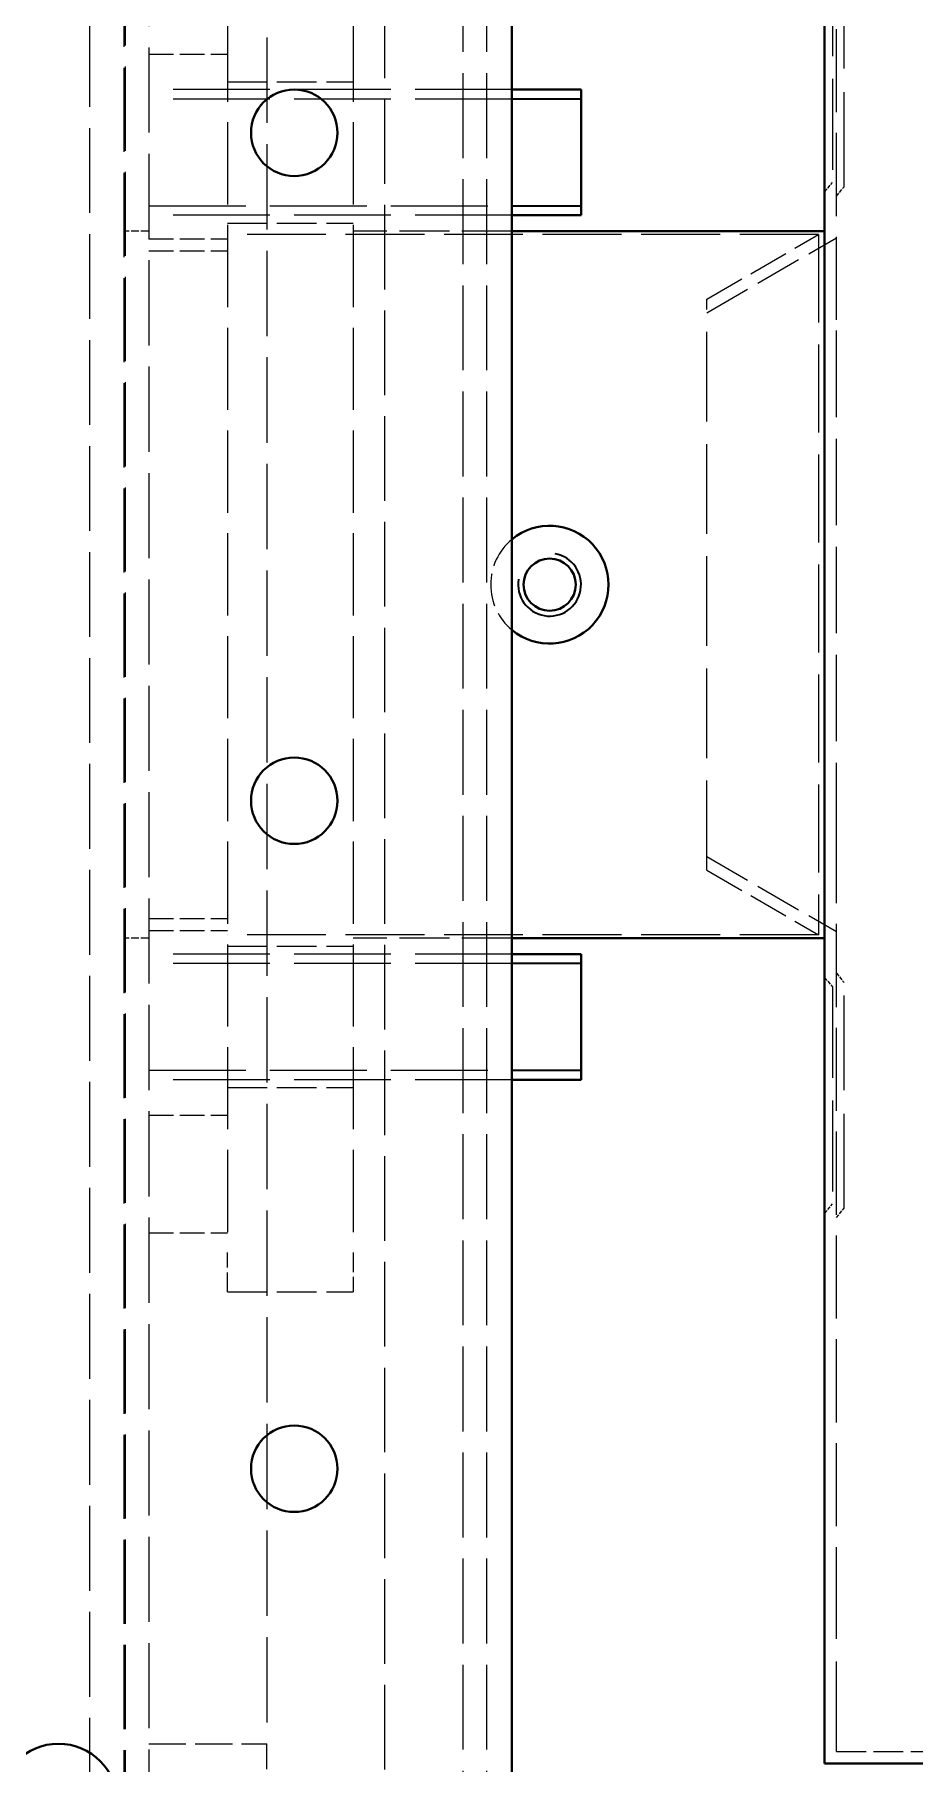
# Model space of a CAD drawing. Header units: millimetres. Extents: x 0 to 5945, y 0 to 4205.
# Drawn here: x 2104.3 to 2216.3, y 2600.5 to 2820.5 of the extents above; entities that cross this region are included whole.
import ezdxf

# ---------------------------------------------------------------- set-up
doc = ezdxf.new("R2010")
doc.units = ezdxf.units.MM
doc.header["$LTSCALE"] = 5
doc.linetypes.add('DASHED', pattern=[0.2067, 0.1654, -0.0413])
for name, color, linetype, lineweight in [('가려진 것(ISO)', 2, 'DASHED', 18), ('가시적인 것(ISO)', 3, 'Continuous', 40), ('가시적인 좁은 것(ISO)', 3, 'Continuous', 35)]:
    doc.layers.add(name, color=color, linetype=linetype, lineweight=lineweight)

msp = doc.modelspace()

# ---------------------------------------------------------------- linework, layer by layer
at = {"layer": '가려진 것(ISO)', "ltscale": 13.050315}
msp.add_line((2111.376, 2271.757), (2111.376, 2919.157), dxfattribs=at)
at = {"layer": '가려진 것(ISO)', "ltscale": 13.064468}
for p, q in [((2158.876, 2278.157), (2158.876, 2912.757)), ((2161.876, 2278.157), (2161.876, 2912.757))]:
    msp.add_line(p, q, dxfattribs=at)
at = {"layer": '가려진 것(ISO)', "ltscale": 13.016334}
msp.add_line((2148.876, 2892.957), (2148.876, 2327.957), dxfattribs=at)
at = {"layer": '가려진 것(ISO)', "ltscale": 13.131522}
msp.add_line((2133.876, 2887.957), (2133.876, 2602.957), dxfattribs=at)
at = {"layer": '가려진 것(ISO)', "ltscale": 12.787186}
for p, q in [((2206.376, 2784.146), (2206.376, 2883.494)), ((2206.376, 2617.42), (2206.376, 2716.768))]:
    msp.add_line(p, q, dxfattribs=at)
at = {"layer": '가려진 것(ISO)', "ltscale": 13.097809}
msp.add_line((2118.876, 2872.957), (2118.876, 2317.957), dxfattribs=at)
at = {"layer": '가려진 것(ISO)', "ltscale": 12.946771}
msp.add_line((2115.676, 2869.757), (2115.676, 2321.157), dxfattribs=at)
at = {"layer": '가려진 것(ISO)', "ltscale": 12.956211}
msp.add_line((2115.876, 2869.957), (2115.876, 2320.957), dxfattribs=at)
at = {"layer": '가려진 것(ISO)', "ltscale": 12.653046}
for p, q in [((2128.876, 2835.457), (2128.876, 2665.457)), ((2144.876, 2835.457), (2144.876, 2665.457))]:
    msp.add_line(p, q, dxfattribs=at)
at = {"layer": '가려진 것(ISO)', "ltscale": 13.991255}
for p, q in [((2205.876, 2829.265), (2205.876, 2801.649)), ((2205.876, 2699.265), (2205.876, 2671.649))]:
    msp.add_line(p, q, dxfattribs=at)
at = {"layer": '가려진 것(ISO)', "ltscale": 14.544446}
for p, q in [((2207.376, 2801.103), (2207.376, 2829.811)), ((2207.376, 2671.103), (2207.376, 2699.811))]:
    msp.add_line(p, q, dxfattribs=at)
at = {"layer": '가려진 것(ISO)', "ltscale": 3.809293}
for p, q in [((2118.876, 2817.957), (2128.876, 2817.957)), ((2118.876, 2794.457), (2128.876, 2794.457)), ((2118.876, 2792.957), (2128.876, 2792.957)), ((2118.876, 2707.957), (2128.876, 2707.957)), ((2118.876, 2706.457), (2128.876, 2706.457)), ((2118.876, 2682.957), (2128.876, 2682.957)), ((2118.876, 2667.957), (2128.876, 2667.957))]:
    msp.add_line(p, q, dxfattribs=at)
at = {"layer": '가려진 것(ISO)', "ltscale": 6.094929}
for p, q in [((2128.876, 2814.457), (2144.876, 2814.457)), ((2128.876, 2796.457), (2144.876, 2796.457)), ((2128.876, 2704.457), (2144.876, 2704.457)), ((2128.876, 2686.457), (2144.876, 2686.457)), ((2128.876, 2660.457), (2144.876, 2660.457))]:
    msp.add_line(p, q, dxfattribs=at)
at = {"layer": '가려진 것(ISO)', "ltscale": 14.900823}
for p, q in [((2165.076, 2813.457), (2118.876, 2813.457)), ((2165.076, 2812.252), (2118.876, 2812.252)), ((2118.876, 2798.663), (2165.076, 2798.663)), ((2165.076, 2797.457), (2118.876, 2797.457)), ((2165.076, 2703.457), (2118.876, 2703.457)), ((2165.076, 2702.252), (2118.876, 2702.252)), ((2118.876, 2688.663), (2165.076, 2688.663)), ((2165.076, 2687.457), (2118.876, 2687.457))]:
    msp.add_line(p, q, dxfattribs=at)
at = {"layer": '가려진 것(ISO)', "ltscale": 0.592536}
for p, q in [((2204.876, 2800.457), (2205.876, 2801.649)), ((2206.376, 2799.911), (2207.376, 2801.103)), ((2204.876, 2700.457), (2205.876, 2699.265)), ((2206.376, 2701.003), (2207.376, 2699.811)), ((2204.876, 2670.457), (2205.876, 2671.649)), ((2206.376, 2669.911), (2207.376, 2671.103))]:
    msp.add_line(p, q, dxfattribs=at)
at = {"layer": '가려진 것(ISO)', "ltscale": 1.218906}
for p, q in [((2118.876, 2795.457), (2115.676, 2795.457)), ((2118.876, 2705.457), (2115.676, 2705.457))]:
    msp.add_line(p, q, dxfattribs=at)
at = {"layer": '가려진 것(ISO)', "ltscale": 12.130395}
for p, q in [((2204.097, 2795.007), (2128.876, 2795.007)), ((2204.097, 2705.907), (2128.876, 2705.907))]:
    msp.add_line(p, q, dxfattribs=at)
at = {"layer": '가려진 것(ISO)', "ltscale": 7.694874}
for p, q in [((2165.076, 2795.457), (2144.876, 2795.457)), ((2165.076, 2705.457), (2144.876, 2705.457))]:
    msp.add_line(p, q, dxfattribs=at)
at = {"layer": '가려진 것(ISO)', "ltscale": 6.255117}
for p, q in [((2189.876, 2786.797), (2204.097, 2795.007)), ((2189.876, 2714.117), (2204.097, 2705.907))]:
    msp.add_line(p, q, dxfattribs=at)
at = {"layer": '가려진 것(ISO)', "ltscale": 7.257769}
for p, q in [((2189.876, 2785.065), (2206.376, 2794.591)), ((2189.876, 2715.849), (2206.376, 2706.323))]:
    msp.add_line(p, q, dxfattribs=at)
at = {"layer": '가려진 것(ISO)', "ltscale": 13.542133}
msp.add_line((2204.097, 2795.007), (2204.097, 2705.907), dxfattribs=at)
at = {"layer": '가려진 것(ISO)', "ltscale": 13.808017}
msp.add_line((2189.876, 2714.117), (2189.876, 2786.797), dxfattribs=at)
at = {"layer": '가려진 것(ISO)', "ltscale": 13.307397}
msp.add_line((2206.376, 2716.768), (2206.376, 2784.146), dxfattribs=at)
at = {"layer": '가려진 것(ISO)', "ltscale": 2.991791}
for p, q in [((2128.876, 2660.457), (2128.876, 2665.457)), ((2144.876, 2665.457), (2144.876, 2660.457))]:
    msp.add_line(p, q, dxfattribs=at)
at = {"layer": '가려진 것(ISO)', "ltscale": 13.890018}
msp.add_line((2206.376, 2601.957), (2206.376, 2617.42), dxfattribs=at)
at = {"layer": '가려진 것(ISO)', "ltscale": 5.71399}
msp.add_line((2118.876, 2602.957), (2133.876, 2602.957), dxfattribs=at)
at = {"layer": '가려진 것(ISO)', "ltscale": 11.399102}
msp.add_line((2133.876, 2587.957), (2133.876, 2602.957), dxfattribs=at)
at = {"layer": '가려진 것(ISO)', "ltscale": 4.571172}
msp.add_line((2206.376, 2601.957), (2218.376, 2601.957), dxfattribs=at)
at = {"layer": '가려진 것(ISO)', "ltscale": 5.007146}
msp.add_arc((2169.876, 2750.457), 7.5, 129.79182, 230.20818, dxfattribs=at)
at = {"layer": '가시적인 것(ISO)'}
for p, q in [((2165.076, 2912.757), (2165.076, 2278.157)), ((2204.876, 2784.659), (2204.876, 2884.008)), ((2173.876, 2813.457), (2165.076, 2813.457)), ((2173.876, 2813.457), (2173.876, 2797.457)), ((2173.876, 2797.457), (2165.076, 2797.457)), ((2204.876, 2795.457), (2165.076, 2795.457)), ((2204.876, 2784.659), (2204.876, 2716.255)), ((2204.876, 2616.907), (2204.876, 2716.255)), ((2204.876, 2705.457), (2165.076, 2705.457)), ((2173.876, 2703.457), (2165.076, 2703.457)), ((2173.876, 2703.457), (2173.876, 2687.457)), ((2173.876, 2687.457), (2165.076, 2687.457)), ((2204.876, 2616.907), (2204.876, 2600.457)), ((2204.876, 2600.457), (2219.876, 2600.457))]:
    msp.add_line(p, q, dxfattribs=at)
for centre, radius in [((2137.376, 2807.957), 5.5), ((2169.876, 2750.457), 3.323), ((2137.376, 2722.957), 5.5), ((2137.376, 2637.957), 5.5), ((2107.376, 2595.457), 7.5)]:
    msp.add_circle(centre, radius, dxfattribs=at)
msp.add_arc((2169.876, 2750.457), 7.5, 230.20818, 129.79182, dxfattribs=at)
at = {"layer": '가시적인 좁은 것(ISO)'}
for p, q in [((2173.876, 2812.252), (2165.076, 2812.252)), ((2165.076, 2798.663), (2173.876, 2798.663)), ((2173.876, 2702.252), (2165.076, 2702.252)), ((2165.076, 2688.663), (2173.876, 2688.663))]:
    msp.add_line(p, q, dxfattribs=at)
msp.add_arc((2169.876, 2750.457), 4, 170, 80, dxfattribs=at)

doc.saveas('drawing.dxf')
